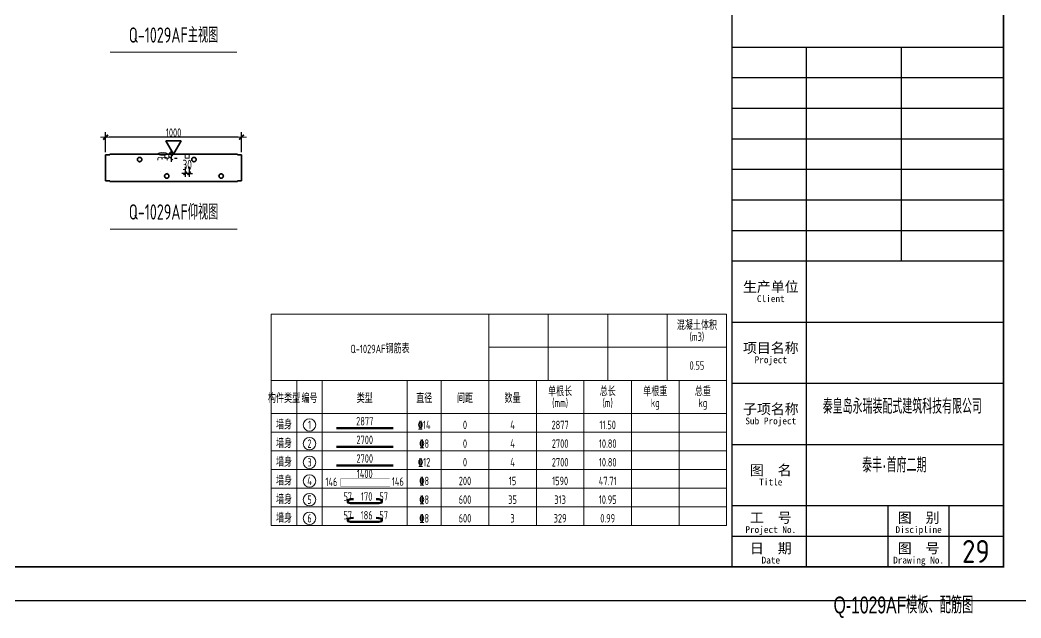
# Model space of a CAD drawing. Extents: x -85320 to 1679916, y -1321939 to 627.
# Drawn here: x 1052996 to 1082452, y -1118447 to -1100835 of the extents above; entities that cross this region are included whole.
import ezdxf
from ezdxf.enums import TextEntityAlignment as Align

# ---------------------------------------------------------------- set-up
doc = ezdxf.new("R2010")
doc.units = 0
doc.header["$LTSCALE"] = 1000
doc.linetypes.add('点划线', pattern=[1850, 1200, -300, 50, -300])
for name, color, linetype in [('BORDER', 7, 'Continuous'), ('TH', 7, 'Continuous'), ('Y-03墙-03预制墙钢筋', 1, 'Continuous'), ('图框文字', 7, 'Continuous'), ('打印线框', 7, 'Continuous'), ('拉模', 7, 'Continuous')]:
    doc.layers.add(name, color=color, linetype=linetype)
for name, color, linetype, lineweight in [('参数表文字', 7, 'Continuous', 18), ('参数表边线', 253, 'Continuous', 18), ('梁截面纵筋', 1, 'Continuous', 50), ('预制墙图名', 7, 'Continuous', 18), ('预制墙墙身水平筋', 130, 'Continuous', 18), ('预制墙详图孔洞', 9, '点划线', 18), ('预制墙详图标注', 3, 'Continuous', 18), ('预制墙详图轮廓', 3, 'Continuous', 35)]:
    doc.layers.add(name, color=color, linetype=linetype, lineweight=lineweight)
doc.styles.get("Standard").update_dxf_attribs({"font": 'gbenor.shx', "bigfont": 'gbcbig.shx'})
doc.styles.add('TSSD_Dimension', font='tssdeng.shx', dxfattribs={"width": 0.7, "bigfont": 'hztxt.shx'})
doc.styles.add('TSSD_Rein', font='Tssdeng.shx', dxfattribs={"width": 0.7, "bigfont": 'hztxt.shx'})
doc.styles.add('中西文等高字体', font='hztxt_e.shx', dxfattribs={"width": 0.7, "bigfont": 'hbhz.shx'})
doc.styles.add('样式 1', font='yjkeng.shx', dxfattribs={"width": 0.7, "bigfont": 'yjkchn.shx'})
doc.styles.add('样式 2', font='yjkeng.shx', dxfattribs={"width": 0.7, "bigfont": 'yjkchn.shx'})
doc.styles.add('设计院一', font='', dxfattribs={"width": 0.8})
doc.styles.get('设计院一').set_extended_font_data('SimSun')
doc.dimstyles.new('标注', dxfattribs={"dimtxt": 300, "dimasz": 100, "dimexe": 100, "dimexo": 250, "dimgap": 100, "dimtad": 1, "dimdec": 0, "dimlfac": 0.25, "dimzin": 0, "dimdsep": 46, "dimtxsty": 'TSSD_Dimension', "dimblk": 'ARCHTICK', "dimcen": 0, "dimdle": 100, "dimclrt": 7, "dimadec": 0, "dimazin": 0, "dimtfac": 1, "dimtdec": 0, "dimtix": 1, "dimtmove": 2, "dimatfit": 3, "dimfxl": 1, "dimtolj": 1, "dimtzin": 0, "dimarcsym": 0})
doc.dimstyles.new('盈建科结构', dxfattribs={"dimscale": 100, "dimtxt": 2.5, "dimasz": 1, "dimexe": 1.5, "dimexo": 0.625, "dimgap": 0.1, "dimtad": 1, "dimdec": 0, "dimrnd": 1, "dimzin": 0, "dimdsep": 46, "dimtxsty": '样式 1', "dimblk": '_yjkbk', "dimblk1": 'ARCHTICK', "dimblk2": 'ARCHTICK', "dimcen": 0.09, "dimadec": 0, "dimazin": 0, "dimtfac": 1, "dimtdec": 4, "dimtix": 1, "dimtmove": 2, "dimatfit": 3, "dimfxl": 1, "dimtolj": 1, "dimtzin": 0, "dimarcsym": 0})

# ---------------------------------------------------------------- blocks, each defined once
blk = doc.blocks.new('_yjkbk')
blk.add_line((-1, 0), (1.5, 0))
blk.add_lwpolyline([(-0.7, -0.7, 0.5, 0.5, 0), (0.7, 0.7, 0.5, 0.5, 0)], format="xyseb")
blk = doc.blocks.new('*D3323')
at = {"layer": 'Defpoints', "color": 0, "transparency": 16777216}
for p in [(1055515, -1104288), (1055515, -1104788), (1059515, -1104788)]:
    blk.add_point(p, dxfattribs=at)
at = {"layer": '预制墙详图标注', "color": 0, "lineweight": -2, "transparency": 16777216}
for p, q in [((1055515, -1104726), (1055515, -1104138)), ((1059415, -1104288), (1055615, -1104288)), ((1059515, -1104726), (1059515, -1104138))]:
    blk.add_line(p, q, dxfattribs=at)
at = {"layer": '预制墙详图标注', "color": 0, "lineweight": -2, "transparency": 16777216, "xscale": 100, "yscale": 100, "zscale": 100, "rotation": 180}
blk.add_blockref('_yjkbk', (1055515, -1104288), dxfattribs=at)
at = {"layer": '预制墙详图标注', "color": 0, "lineweight": -2, "transparency": 16777216, "xscale": 100, "yscale": 100, "zscale": 100}
blk.add_blockref('_yjkbk', (1059515, -1104288), dxfattribs=at)
at = {"layer": '预制墙详图标注', "color": 0, "transparency": 16777216, "insert": (1057515, -1104278), "char_height": 250, "attachment_point": 8, "style": '样式 1'}
blk.add_mtext('\\A1;1000', dxfattribs=at)
blk = doc.blocks.new('_ArchTick')
at = {"color": 0, "linetype": 'ByBlock', "const_width": 0.4}
blk.add_lwpolyline([(-0.5, -0.5), (0.5, 0.5)], dxfattribs=at)
blk = doc.blocks.new('图框1')
at = {"color": 7}
for p, q in [((1425679, -783089), (1425679, -823089)), ((1433679, -783089), (1433679, -823089)), ((1433679, -823089), (1433679, -783089)), ((1433679, -783089), (1433679, -823089)), ((1433679, -823089), (1433679, -783089)), ((1433679, -807789), (1425679, -807789)), ((1427879, -814089), (1427879, -807789)), ((1430679, -814089), (1430679, -807789)), ((1433679, -808689), (1425679, -808689)), ((1433679, -809589), (1425679, -809589)), ((1433679, -810489), (1425679, -810489)), ((1433679, -811389), (1425679, -811389)), ((1433679, -812289), (1425679, -812289)), ((1433679, -813189), (1425679, -813189)), ((1433679, -814089), (1425679, -814089)), ((1427879, -823089), (1427879, -814089)), ((1433679, -814089), (1431691, -814089)), ((1433679, -815889), (1425679, -815889)), ((1433679, -817689), (1425679, -817689)), ((1433679, -819489), (1425679, -819489)), ((1433679, -821289), (1425679, -821289)), ((1430279, -823089), (1430279, -821289)), ((1432079, -823089), (1432079, -821289)), ((1433679, -822189), (1425679, -822189)), ((1425679, -823089), (1433679, -823089)), ((1425679, -823089), (1433679, -823089))]:
    blk.add_line(p, q, dxfattribs=at)
at = {"layer": 'BORDER', "const_width": 50}
blk.add_lwpolyline([(1377779, -823089), (1377779, -783089), (1433679, -783089), (1433679, -823089)], close=True, dxfattribs=at)
at = {"color": 7, "style": '设计院一'}
for s, height, p in [('生产单位', 300, (1426829, -814989)), ('Client', 200, (1426829, -815289)), ('项目名称', 300, (1426829, -816789)), ('Project', 200, (1426829, -817089)), ('子项名称', 300, (1426829, -818589)), ('Sub Project', 200, (1426829, -818889)), ('图  名', 300, (1426829, -820389)), ('Title', 200, (1426829, -820689)), ('工  号', 300, (1426829, -821789)), ('图  别', 300, (1431179, -821789)), ('Project No.', 200, (1426829, -822089)), ('Discipline', 200, (1431179, -822089)), ('日  期', 300, (1426829, -822689)), ('图  号', 300, (1431179, -822689)), ('Date', 200, (1426829, -822989)), ('Drawing No.', 200, (1431179, -822989))]:
    blk.add_text(s, height=height, dxfattribs=at).set_placement(p, align=Align.CENTER)
at = {"layer": 'TH', "color": 2, "style": '中西文等高字体', "width": 0.7}
for s, p in [('秦皇岛永瑞装配式建筑科技有限公司', (1428359, -818709)), ('泰丰·首府二期', (1429517, -820439))]:
    blk.add_text(s, height=440, dxfattribs=at).set_placement(p, align=Align.BOTTOM_LEFT)
blk = doc.blocks.new('*D3370')
at = {"layer": 'Defpoints', "color": 0, "transparency": 16777216}
for p in [(1057375, -1104788), (1057375, -1104910), (1057441, -1104910)]:
    blk.add_point(p, dxfattribs=at)
at = {"layer": '预制墙墙身水平筋', "color": 0, "lineweight": -2, "transparency": 16777216}
for p, q in [((1057441, -1104788), (1057441, -1104688)), ((1057441, -1104788), (1057441, -1104910)), ((1057625, -1104788), (1057541, -1104788)), ((1057441, -1104910), (1057441, -1105010)), ((1057625, -1104910), (1057541, -1104910))]:
    blk.add_line(p, q, dxfattribs=at)
at = {"layer": '预制墙墙身水平筋', "color": 0, "lineweight": -2, "transparency": 16777216, "xscale": 100, "yscale": 100, "zscale": 100}
for p, rotation in [((1057441, -1104788), 270), ((1057441, -1104910), 90)]:
    blk.add_blockref('_ArchTick', p, dxfattribs=dict(at, rotation=rotation))
at = {"layer": '预制墙墙身水平筋', "color": 7, "transparency": 16777216, "insert": (1057191, -1104849), "char_height": 300, "attachment_point": 5, "rotation": 90, "style": 'TSSD_Dimension'}
blk.add_mtext('\\A1;30', dxfattribs=at)
blk = doc.blocks.new('*D3371')
at = {"layer": 'Defpoints', "color": 0, "transparency": 16777216}
for p in [(1057855, -1104908), (1057975, -1104908), (1057855, -1105352)]:
    blk.add_point(p, dxfattribs=at)
at = {"layer": '预制墙墙身水平筋', "color": 0, "lineweight": -2, "transparency": 16777216}
for p, q in [((1057855, -1105158), (1057855, -1105452)), ((1057975, -1105158), (1057975, -1105452)), ((1057855, -1105352), (1057755, -1105352)), ((1057975, -1105352), (1057855, -1105352)), ((1057975, -1105352), (1058075, -1105352))]:
    blk.add_line(p, q, dxfattribs=at)
at = {"layer": '预制墙墙身水平筋', "color": 0, "lineweight": -2, "transparency": 16777216, "xscale": 100, "yscale": 100, "zscale": 100}
blk.add_blockref('_ArchTick', (1057855, -1105352), dxfattribs=at)
at = {"layer": '预制墙墙身水平筋', "color": 0, "lineweight": -2, "transparency": 16777216, "xscale": 100, "yscale": 100, "zscale": 100, "rotation": 180}
blk.add_blockref('_ArchTick', (1057975, -1105352), dxfattribs=at)
at = {"layer": '预制墙墙身水平筋', "color": 7, "transparency": 16777216, "insert": (1057915, -1105102), "char_height": 300, "attachment_point": 5, "style": 'TSSD_Dimension'}
blk.add_mtext('\\A1;30', dxfattribs=at)

msp = doc.modelspace()

# ---------------------------------------------------------------- linework, layer by layer
at = {"layer": 'Y-03墙-03预制墙钢筋', "const_width": 6.4}
msp.add_lwpolyline([(1063873.3, -1114331.202), (1062443.601, -1114331.202, 0.414213562), (1062434.001, -1114340.802), (1062434.001, -1114565.225, 0.414213562), (1062443.601, -1114574.825), (1063873.3, -1114574.825, 0.414213562), (1063882.9, -1114565.225), (1063882.9, -1114340.802, 0.414213562)], format="xyb", close=True, dxfattribs=at)
at = {"layer": '参数表文字', "lineweight": 18}
for centre in [(1061515.371, -1112760.72), (1061515.371, -1113310.72), (1061515.371, -1113860.72), (1061515.371, -1114410.72), (1061515.371, -1114960.72), (1061515.371, -1115510.72)]:
    msp.add_circle(centre, 183.333, dxfattribs=at)
at = {"layer": '参数表边线', "lineweight": 18}
for p, q in [((1060390.371, -1111448.22), (1060390.371, -1109498.22)), ((1060390.371, -1109498.22), (1066790.371, -1109498.22)), ((1066790.371, -1111448.22), (1066790.371, -1109498.22)), ((1066790.371, -1110473.22), (1066790.371, -1109498.22)), ((1066790.371, -1109498.22), (1068540.371, -1109498.22)), ((1068540.371, -1110473.22), (1068540.371, -1109498.22)), ((1068540.371, -1109498.22), (1070290.371, -1109498.22)), ((1070290.371, -1110473.22), (1070290.371, -1109498.22)), ((1070290.371, -1109498.22), (1072040.371, -1109498.22)), ((1072040.371, -1110473.22), (1072040.371, -1109498.22)), ((1072040.371, -1109498.22), (1073790.371, -1109498.22)), ((1073790.371, -1110473.22), (1073790.371, -1109498.22)), ((1066790.371, -1111448.22), (1066790.371, -1110473.22)), ((1066790.371, -1110473.22), (1068540.371, -1110473.22)), ((1068540.371, -1111448.22), (1068540.371, -1110473.22)), ((1068540.371, -1110473.22), (1070290.371, -1110473.22)), ((1070290.371, -1111448.22), (1070290.371, -1110473.22)), ((1070290.371, -1110473.22), (1072040.371, -1110473.22)), ((1072040.371, -1111448.22), (1072040.371, -1110473.22)), ((1072040.371, -1110473.22), (1073790.371, -1110473.22)), ((1073790.371, -1111448.22), (1073790.371, -1110473.22)), ((1060390.371, -1111448.22), (1061140.371, -1111448.22)), ((1060390.371, -1111448.22), (1060390.371, -1112423.22)), ((1061140.371, -1111448.22), (1061890.371, -1111448.22)), ((1061140.371, -1111448.22), (1061140.371, -1112423.22)), ((1061890.371, -1111448.22), (1064390.371, -1111448.22)), ((1061890.371, -1111448.22), (1061890.371, -1112423.22)), ((1064390.371, -1111448.22), (1065390.371, -1111448.22)), ((1064390.371, -1111448.22), (1064390.371, -1112423.22)), ((1065390.371, -1111448.22), (1066790.371, -1111448.22)), ((1065390.371, -1111448.22), (1065390.371, -1112423.22)), ((1066790.371, -1111448.22), (1068190.371, -1111448.22)), ((1066790.371, -1111448.22), (1066790.371, -1112423.22)), ((1068190.371, -1111448.22), (1069590.371, -1111448.22)), ((1068190.371, -1111448.22), (1068190.371, -1112423.22)), ((1069590.371, -1111448.22), (1070990.371, -1111448.22)), ((1069590.371, -1111448.22), (1069590.371, -1112423.22)), ((1070990.371, -1111448.22), (1072390.371, -1111448.22)), ((1070990.371, -1111448.22), (1070990.371, -1112423.22)), ((1072390.371, -1111448.22), (1073790.371, -1111448.22)), ((1072390.371, -1111448.22), (1072390.371, -1112423.22)), ((1073790.371, -1111448.22), (1073790.371, -1112423.22)), ((1060390.371, -1112423.22), (1061140.371, -1112423.22)), ((1060390.371, -1112423.22), (1060390.371, -1112973.22)), ((1061140.371, -1112423.22), (1061890.371, -1112423.22)), ((1061140.371, -1112423.22), (1061140.371, -1112973.22)), ((1061890.371, -1112423.22), (1064390.371, -1112423.22)), ((1061890.371, -1112423.22), (1061890.371, -1112973.22)), ((1064390.371, -1112423.22), (1065390.371, -1112423.22)), ((1064390.371, -1112423.22), (1064390.371, -1112973.22)), ((1065390.371, -1112423.22), (1066790.371, -1112423.22)), ((1065390.371, -1112423.22), (1065390.371, -1112973.22)), ((1066790.371, -1112423.22), (1068190.371, -1112423.22)), ((1066790.371, -1112423.22), (1066790.371, -1112973.22)), ((1068190.371, -1112423.22), (1069590.371, -1112423.22)), ((1068190.371, -1112423.22), (1068190.371, -1112973.22)), ((1069590.371, -1112423.22), (1070990.371, -1112423.22)), ((1069590.371, -1112423.22), (1069590.371, -1112973.22)), ((1070990.371, -1112423.22), (1072390.371, -1112423.22)), ((1070990.371, -1112423.22), (1070990.371, -1112973.22)), ((1072390.371, -1112423.22), (1073790.371, -1112423.22)), ((1072390.371, -1112423.22), (1072390.371, -1112973.22)), ((1073790.371, -1112423.22), (1073790.371, -1112973.22)), ((1060390.371, -1112973.22), (1061140.371, -1112973.22)), ((1060390.371, -1112973.22), (1060390.371, -1113523.22)), ((1061140.371, -1112973.22), (1061890.371, -1112973.22)), ((1061140.371, -1112973.22), (1061140.371, -1113523.22)), ((1061890.371, -1112973.22), (1064390.371, -1112973.22)), ((1061890.371, -1112973.22), (1061890.371, -1113523.22)), ((1064390.371, -1112973.22), (1065390.371, -1112973.22)), ((1064390.371, -1112973.22), (1064390.371, -1113523.22)), ((1065390.371, -1112973.22), (1066790.371, -1112973.22)), ((1065390.371, -1112973.22), (1065390.371, -1113523.22)), ((1066790.371, -1112973.22), (1068190.371, -1112973.22)), ((1066790.371, -1112973.22), (1066790.371, -1113523.22)), ((1068190.371, -1112973.22), (1069590.371, -1112973.22)), ((1068190.371, -1112973.22), (1068190.371, -1113523.22)), ((1069590.371, -1112973.22), (1070990.371, -1112973.22)), ((1069590.371, -1112973.22), (1069590.371, -1113523.22)), ((1070990.371, -1112973.22), (1072390.371, -1112973.22)), ((1070990.371, -1112973.22), (1070990.371, -1113523.22)), ((1072390.371, -1112973.22), (1073790.371, -1112973.22)), ((1072390.371, -1112973.22), (1072390.371, -1113523.22)), ((1073790.371, -1112973.22), (1073790.371, -1113523.22)), ((1060390.371, -1113523.22), (1061140.371, -1113523.22)), ((1060390.371, -1113523.22), (1060390.371, -1114073.22)), ((1061140.371, -1113523.22), (1061890.371, -1113523.22)), ((1061140.371, -1113523.22), (1061140.371, -1114073.22)), ((1061890.371, -1113523.22), (1064390.371, -1113523.22)), ((1061890.371, -1113523.22), (1061890.371, -1114073.22)), ((1064390.371, -1113523.22), (1065390.371, -1113523.22)), ((1064390.371, -1113523.22), (1064390.371, -1114073.22)), ((1065390.371, -1113523.22), (1066790.371, -1113523.22)), ((1065390.371, -1113523.22), (1065390.371, -1114073.22)), ((1066790.371, -1113523.22), (1068190.371, -1113523.22)), ((1066790.371, -1113523.22), (1066790.371, -1114073.22)), ((1068190.371, -1113523.22), (1069590.371, -1113523.22)), ((1068190.371, -1113523.22), (1068190.371, -1114073.22)), ((1069590.371, -1113523.22), (1070990.371, -1113523.22)), ((1069590.371, -1113523.22), (1069590.371, -1114073.22)), ((1070990.371, -1113523.22), (1072390.371, -1113523.22)), ((1070990.371, -1113523.22), (1070990.371, -1114073.22)), ((1072390.371, -1113523.22), (1073790.371, -1113523.22)), ((1072390.371, -1113523.22), (1072390.371, -1114073.22)), ((1073790.371, -1113523.22), (1073790.371, -1114073.22)), ((1060390.371, -1114073.22), (1061140.371, -1114073.22)), ((1060390.371, -1114073.22), (1060390.371, -1114623.22)), ((1061140.371, -1114073.22), (1061890.371, -1114073.22)), ((1061140.371, -1114073.22), (1061140.371, -1114623.22)), ((1061890.371, -1114073.22), (1064390.371, -1114073.22)), ((1061890.371, -1114073.22), (1061890.371, -1114623.22)), ((1064390.371, -1114073.22), (1065390.371, -1114073.22)), ((1064390.371, -1114073.22), (1064390.371, -1114623.22)), ((1065390.371, -1114073.22), (1066790.371, -1114073.22)), ((1065390.371, -1114073.22), (1065390.371, -1114623.22)), ((1066790.371, -1114073.22), (1068190.371, -1114073.22)), ((1066790.371, -1114073.22), (1066790.371, -1114623.22)), ((1068190.371, -1114073.22), (1069590.371, -1114073.22)), ((1068190.371, -1114073.22), (1068190.371, -1114623.22)), ((1069590.371, -1114073.22), (1070990.371, -1114073.22)), ((1069590.371, -1114073.22), (1069590.371, -1114623.22)), ((1070990.371, -1114073.22), (1072390.371, -1114073.22)), ((1070990.371, -1114073.22), (1070990.371, -1114623.22)), ((1072390.371, -1114073.22), (1073790.371, -1114073.22)), ((1072390.371, -1114073.22), (1072390.371, -1114623.22)), ((1073790.371, -1114073.22), (1073790.371, -1114623.22)), ((1060390.371, -1114623.22), (1061140.371, -1114623.22)), ((1060390.371, -1114623.22), (1060390.371, -1115173.22)), ((1061140.371, -1114623.22), (1061890.371, -1114623.22)), ((1061140.371, -1114623.22), (1061140.371, -1115173.22)), ((1061890.371, -1114623.22), (1064390.371, -1114623.22)), ((1061890.371, -1114623.22), (1061890.371, -1115173.22)), ((1064390.371, -1114623.22), (1065390.371, -1114623.22)), ((1064390.371, -1114623.22), (1064390.371, -1115173.22)), ((1065390.371, -1114623.22), (1066790.371, -1114623.22)), ((1065390.371, -1114623.22), (1065390.371, -1115173.22)), ((1066790.371, -1114623.22), (1068190.371, -1114623.22)), ((1066790.371, -1114623.22), (1066790.371, -1115173.22)), ((1068190.371, -1114623.22), (1069590.371, -1114623.22)), ((1068190.371, -1114623.22), (1068190.371, -1115173.22)), ((1069590.371, -1114623.22), (1070990.371, -1114623.22)), ((1069590.371, -1114623.22), (1069590.371, -1115173.22)), ((1070990.371, -1114623.22), (1072390.371, -1114623.22)), ((1070990.371, -1114623.22), (1070990.371, -1115173.22)), ((1072390.371, -1114623.22), (1073790.371, -1114623.22)), ((1072390.371, -1114623.22), (1072390.371, -1115173.22)), ((1073790.371, -1114623.22), (1073790.371, -1115173.22)), ((1060390.371, -1115173.22), (1061140.371, -1115173.22)), ((1060390.371, -1115173.22), (1060390.371, -1115723.22)), ((1061140.371, -1115173.22), (1061890.371, -1115173.22)), ((1061140.371, -1115173.22), (1061140.371, -1115723.22)), ((1061890.371, -1115173.22), (1064390.371, -1115173.22)), ((1061890.371, -1115173.22), (1061890.371, -1115723.22)), ((1064390.371, -1115173.22), (1065390.371, -1115173.22)), ((1064390.371, -1115173.22), (1064390.371, -1115723.22)), ((1065390.371, -1115173.22), (1066790.371, -1115173.22)), ((1065390.371, -1115173.22), (1065390.371, -1115723.22)), ((1066790.371, -1115173.22), (1068190.371, -1115173.22)), ((1066790.371, -1115173.22), (1066790.371, -1115723.22)), ((1068190.371, -1115173.22), (1069590.371, -1115173.22)), ((1068190.371, -1115173.22), (1068190.371, -1115723.22)), ((1069590.371, -1115173.22), (1070990.371, -1115173.22)), ((1069590.371, -1115173.22), (1069590.371, -1115723.22)), ((1070990.371, -1115173.22), (1072390.371, -1115173.22)), ((1070990.371, -1115173.22), (1070990.371, -1115723.22)), ((1072390.371, -1115173.22), (1073790.371, -1115173.22)), ((1072390.371, -1115173.22), (1072390.371, -1115723.22)), ((1073790.371, -1115173.22), (1073790.371, -1115723.22)), ((1060390.371, -1115723.22), (1061140.371, -1115723.22)), ((1061140.371, -1115723.22), (1061890.371, -1115723.22)), ((1061890.371, -1115723.22), (1064390.371, -1115723.22)), ((1064390.371, -1115723.22), (1065390.371, -1115723.22)), ((1065390.371, -1115723.22), (1066790.371, -1115723.22)), ((1066790.371, -1115723.22), (1068190.371, -1115723.22)), ((1068190.371, -1115723.22), (1069590.371, -1115723.22)), ((1069590.371, -1115723.22), (1070990.371, -1115723.22)), ((1070990.371, -1115723.22), (1072390.371, -1115723.22)), ((1072390.371, -1115723.22), (1073790.371, -1115723.22))]:
    msp.add_line(p, q, dxfattribs=at)
at = {"layer": '打印线框', "color": 1}
msp.add_lwpolyline([(1023539.777, -1117942.171), (1023539.777, -1075942.171), (1082939.777, -1075942.171), (1082939.777, -1117942.171)], close=True, dxfattribs=at)
at = {"layer": '梁截面纵筋', "lineweight": 50}
for points in [[(1062307.037, -1112852.386), (1063973.704, -1112852.386)], [(1062307.037, -1113402.386), (1063973.704, -1113402.386)], [(1062307.037, -1113952.386), (1063973.704, -1113952.386)], [(1062807.037, -1114944.868), (1062723.704, -1114951.743), (1062640.371, -1114973.743), (1062640.371, -1115042.493), (1062723.704, -1115064.493), (1063557.037, -1115064.493), (1063640.371, -1115042.493), (1063640.371, -1114973.743), (1063557.037, -1114951.743), (1063473.704, -1114944.868)], [(1062807.037, -1115494.868), (1062723.704, -1115501.743), (1062640.371, -1115523.743), (1062640.371, -1115592.493), (1062723.704, -1115614.493), (1063557.037, -1115614.493), (1063640.371, -1115592.493), (1063640.371, -1115523.743), (1063557.037, -1115501.743), (1063473.704, -1115494.868)]]:
    msp.add_lwpolyline(points, dxfattribs=at)
at = {"layer": '预制墙图名', "lineweight": 18}
for p, q in [((1059377.978, -1101783.307), (1055652.645, -1101783.307)), ((1059383.884, -1106993.307), (1055646.74, -1106993.307))]:
    msp.add_line(p, q, dxfattribs=at)
at = {"layer": '预制墙墙身水平筋', "color": 6}
for points in [[(1057375.312, -1104908.161), (1057255.312, -1104908.161), (1057255.312, -1104788.161), (1057375.312, -1104788.161)], [(1057975.312, -1104908.161), (1057855.312, -1104908.161), (1057855.312, -1104788.161), (1057975.312, -1104788.161)]]:
    msp.add_lwpolyline(points, close=True, dxfattribs=at)
at = {"layer": '预制墙详图孔洞', "lineweight": 35, "const_width": 0.18}
for points in [[(1056583.312, -1104944.161), (1056583.312, -1104788.161), (1056447.312, -1104788.161), (1056447.312, -1104944.161)], [(1057368.751, -1105390.11), (1057191.312, -1105164.615), (1057191.312, -1104788.161), (1057055.312, -1104788.161), (1057055.312, -1105211.707), (1057261.872, -1105474.211)], [(1058183.312, -1104944.161), (1058183.312, -1104788.161), (1058047.312, -1104788.161), (1058047.312, -1104944.161)], [(1058968.751, -1105390.11), (1058791.312, -1105164.615), (1058791.312, -1104788.161), (1058655.312, -1104788.161), (1058655.312, -1105211.707), (1058861.872, -1105474.211)]]:
    msp.add_lwpolyline(points, close=True, dxfattribs=at)
at = {"layer": '预制墙详图孔洞', "lineweight": 35}
for centre in [(1056515.312, -1104944.161), (1058115.312, -1104944.161), (1057315.312, -1105432.161), (1058915.312, -1105432.161)]:
    msp.add_circle(centre, 64, dxfattribs=at)
at = {"layer": '预制墙详图标注', "lineweight": 35}
for p, q in [((1057515.312, -1104788.161), (1057290.312, -1104398.449)), ((1057290.312, -1104398.449), (1057740.312, -1104398.449)), ((1057515.312, -1104788.161), (1057740.312, -1104398.449))]:
    msp.add_line(p, q, dxfattribs=at)
at = {"layer": '预制墙详图轮廓', "lineweight": 35}
for p, q in [((1055635.312, -1104808.161), (1055515.312, -1104808.161)), ((1055515.312, -1104808.161), (1055515.312, -1105568.161)), ((1059395.312, -1104788.161), (1055635.312, -1104788.161)), ((1055635.312, -1104788.161), (1055635.312, -1104808.161)), ((1059395.312, -1104808.161), (1059395.312, -1104788.161)), ((1059515.312, -1104808.161), (1059395.312, -1104808.161)), ((1059515.312, -1105568.161), (1059515.312, -1104808.161)), ((1055515.312, -1105568.161), (1055635.312, -1105568.161)), ((1055635.312, -1105568.161), (1055635.312, -1105588.161)), ((1059395.312, -1105588.161), (1055635.312, -1105588.161)), ((1059395.312, -1105588.161), (1059395.312, -1105568.161)), ((1059395.312, -1105568.161), (1059515.312, -1105568.161))]:
    msp.add_line(p, q, dxfattribs=at)

# ---------------------------------------------------------------- block references
at = {"layer": '拉模', "color": 3}
msp.add_blockref('图框1', (-351739.171, -293853.476), dxfattribs=at)

# ---------------------------------------------------------------- texts
at = {"layer": '参数表文字', "linetype": 'Continuous', "style": 'TSSD_Rein', "width": 0.7}
for s, p in [('混凝土体积', (1072915.371, -1110035.72)), ('单根长', (1068890.371, -1111985.72)), ('总长', (1070290.371, -1111985.72)), ('单根重', (1071690.371, -1111985.72)), ('总重', (1073090.371, -1111985.72))]:
    msp.add_text(s, height=250, dxfattribs=at).set_placement(p, align=Align.BOTTOM_CENTER)
for s, p in [('(m3)', (1072915.371, -1110035.72)), ('(mm)', (1068890.371, -1111985.72)), ('(m)', (1070290.371, -1111985.72)), ('kg', (1071690.371, -1111985.72)), ('kg', (1073090.371, -1111985.72))]:
    msp.add_text(s, height=250, dxfattribs=at).set_placement(p, align=Align.TOP_CENTER)
for s, p in [('Q-1029AF钢筋表', (1063590.371, -1110523.22)), ('0.55', (1072915.371, -1111010.72)), ('构件类型', (1060765.371, -1111985.72)), ('编号', (1061515.371, -1111985.72)), ('类型', (1063140.371, -1111985.72)), ('直径', (1064890.371, -1111985.72)), ('间距', (1066090.371, -1111985.72)), ('数量', (1067490.371, -1111985.72)), ('2877', (1063140.371, -1112650.72)), ('墙身', (1060765.371, -1112760.72)), ('1', (1061515.371, -1112760.72)), ('%%13214', (1064890.371, -1112760.72)), ('0', (1066090.371, -1112760.72)), ('4', (1067490.371, -1112760.72)), ('2877', (1068890.371, -1112760.72)), ('11.50', (1070290.371, -1112760.72)), ('2700', (1063140.371, -1113200.72)), ('墙身', (1060765.371, -1113310.72)), ('2', (1061515.371, -1113310.72)), ('%%1328', (1064890.371, -1113310.72)), ('0', (1066090.371, -1113310.72)), ('4', (1067490.371, -1113310.72)), ('2700', (1068890.371, -1113310.72)), ('10.80', (1070290.371, -1113310.72)), ('墙身', (1060765.371, -1113860.72)), ('3', (1061515.371, -1113860.72)), ('2700', (1063140.371, -1113750.72)), ('%%13212', (1064890.371, -1113860.72)), ('0', (1066090.371, -1113860.72)), ('4', (1067490.371, -1113860.72)), ('2700', (1068890.371, -1113860.72)), ('10.80', (1070290.371, -1113860.72)), ('墙身', (1060765.371, -1114410.72)), ('4', (1061515.371, -1114410.72)), ('146', (1062158.902, -1114437.605)), ('1400', (1063140.371, -1114198.816)), ('146', (1064113.614, -1114429.426)), ('%%1328', (1064890.371, -1114410.72)), ('200', (1066090.371, -1114410.72)), ('15', (1067490.371, -1114410.72)), ('1590', (1068890.371, -1114410.72)), ('47.71', (1070290.371, -1114410.72)), ('墙身', (1060765.371, -1114960.72)), ('5', (1061515.371, -1114960.72)), ('57', (1062640.371, -1114869.053)), (' 170', (1063140.371, -1114869.053)), (' 57', (1063640.371, -1114869.053)), ('%%1328', (1064890.371, -1114960.72)), ('600', (1066090.371, -1114960.72)), ('35', (1067490.371, -1114960.72)), ('313', (1068890.371, -1114960.72)), ('10.95', (1070290.371, -1114960.72)), ('墙身', (1060765.371, -1115510.72)), ('6', (1061515.371, -1115510.72)), ('57', (1062640.371, -1115419.053)), (' 186', (1063140.371, -1115419.053)), (' 57', (1063640.371, -1115419.053)), ('%%1328', (1064890.371, -1115510.72)), ('600', (1066090.371, -1115510.72)), ('3', (1067490.371, -1115510.72)), ('329', (1068890.371, -1115510.72)), ('0.99', (1070290.371, -1115510.72))]:
    msp.add_text(s, height=250, dxfattribs=at).set_placement(p, align=Align.MIDDLE_CENTER)
at = {"layer": '图框文字', "color": 2, "style": '中西文等高字体', "width": 0.7}
msp.add_text('Q-1029AF模板、配筋图', height=495, dxfattribs=at).set_placement((1076937.279, -1118459.173), align=Align.BOTTOM_LEFT)
at = {"layer": '拉模', "color": 3}
msp.add_text('29', height=673.8429, dxfattribs=at).set_placement((1080718.213, -1116823.052))
at = {"layer": '预制墙图名', "linetype": 'Continuous', "style": '样式 2', "width": 0.7}
for s, p in [('Q-1029AF主视图', (1057515.312, -1101638.161)), ('Q-1029AF仰视图', (1057515.312, -1106848.161))]:
    msp.add_text(s, height=450, dxfattribs=at).set_placement(p, align=Align.BOTTOM_CENTER)

# ---------------------------------------------------------------- dimensions: what is measured, and where the dimension line sits
at = {"layer": '预制墙墙身水平筋', "color": 3}
for base, p1, p2, angle, picture, middle in [((1057441.376, -1104910.088), (1057375.312, -1104788.161), (1057375.312, -1104910.088), 90, '*D3370', (1057191.376, -1104849.124)), ((1057855.312, -1105351.839), (1057975.312, -1104908.161), (1057855.312, -1104908.161), 180, '*D3371', (1057915.312, -1105101.839))]:
    dim = msp.add_linear_dim(base=base, p1=p1, p2=p2, angle=angle, dimstyle='标注', dxfattribs=at)
    dim.commit()
    dim.dimension.update_dxf_attribs({"geometry": picture, "text_midpoint": middle})
at = {"layer": '预制墙详图标注'}
dim = msp.add_aligned_dim(p1=(1059515.312, -1104788.161), p2=(1055515.312, -1104788.161), distance=-500, dimstyle='盈建科结构', override={"dimscale": 100, "dimtxt": 2.5, "dimasz": 1, "dimexe": 1.5, "dimexo": 0.625, "dimgap": 0.1, "dimtad": 1, "dimlfac": 0.25, "dimrnd": 5, "dimdle": 0, "dimtix": 1, "dimfxlon": 0}, dxfattribs=at)
dim.commit()
dim.dimension.update_dxf_attribs({"geometry": '*D3323', "text_midpoint": (1057515.312, -1104153.161)})

doc.saveas('drawing.dxf')
